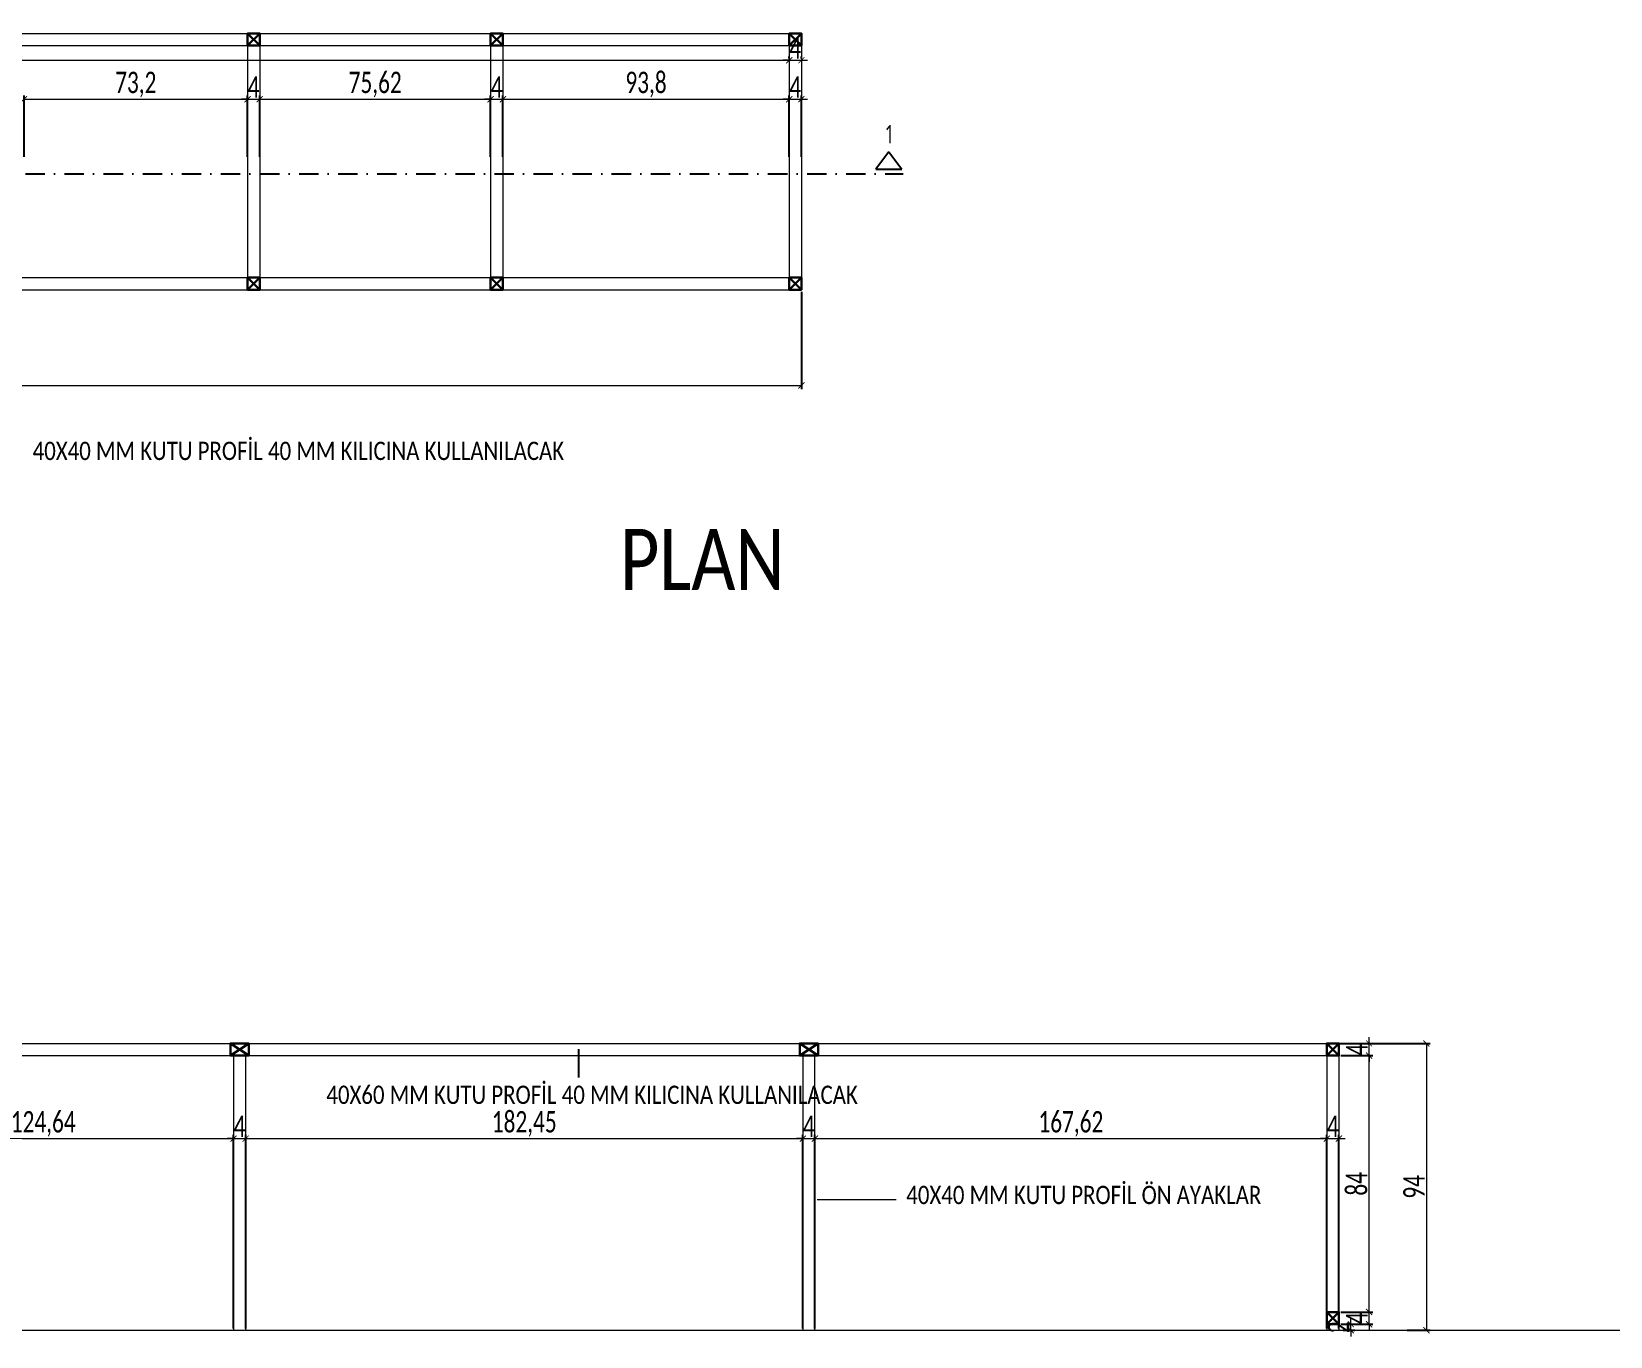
# Model space of a CAD drawing. Header units: millimetres. Extents: x 254888 to 263239, y -110593 to -105042.
# Drawn here: x 261528 to 262045, y -110134 to -109706 of the extents above; entities that cross this region are included whole.
import ezdxf

# ---------------------------------------------------------------- set-up
doc = ezdxf.new("R2010")
doc.units = ezdxf.units.MM
doc.header["$PDMODE"] = 2
doc.linetypes.add('DASHDOT', pattern=[25.4, 12.7, -6.35, 0, -6.35])
doc.layers.get('0').update_dxf_attribs({"lineweight": 20})
for name, color, linetype, lineweight in [('demir-1', 103, 'Continuous', 20), ('kesitçizgisi', 7, 'DASHDOT', 25), ('KP', 167, 'Continuous', 30), ('makineekipman', 156, 'Continuous', 20), ('text', 1, 'Continuous', 20), ('ölçü', 251, 'Continuous', 5)]:
    doc.layers.add(name, color=color, linetype=linetype, lineweight=lineweight)
doc.layers.add('yazı', color=11, linetype='Continuous')
doc.styles.add('text2', font='calibri.ttf', dxfattribs={"width": 0.8})
doc.styles.add('Ölçü50', font='calibri.ttf', dxfattribs={"width": 0.7})
doc.dimstyles.new('ölçü10', dxfattribs={"dimtxt": 7, "dimasz": 2, "dimexe": 1.25, "dimexo": 0.625, "dimgap": 0.5, "dimtad": 1, "dimzin": 9, "dimtxsty": 'Ölçü50', "dimblk": 'ARCHTICK', "dimcen": 2, "dimclrd": 256, "dimclre": 256, "dimclrt": 1, "dimazin": 2, "dimtfac": 1, "dimtix": 1, "dimtmove": 0, "dimatfit": 3, "dimldrblk": 'ARCHTICK', "dimfxl": 1, "dimlwd": -1, "dimarcsym": 0})

# ---------------------------------------------------------------- blocks, each defined once
blk = doc.blocks.new('fdg')
at = {"layer": 'KP'}
blk.add_lwpolyline([(249315.5, -96506), (249319.5, -96506), (249319.5, -96510), (249315.5, -96510), (249315.5, -96506), (249319.5, -96510), (249319.5, -96506), (249315.5, -96510)], dxfattribs=at)
blk = doc.blocks.new('_ArchTick')
at = {"color": 0, "linetype": 'ByBlock', "const_width": 0.15}
blk.add_lwpolyline([(-0.5, -0.5), (0.5, 0.5)], dxfattribs=at)
blk = doc.blocks.new('*D63')
at = {"layer": 'DEFPOINTS', "color": 0, "transparency": 16777216}
for p in [(261598.48, -109728.56), (261525.27, -109748.07), (261598.48, -109748.07)]:
    blk.add_point(p, dxfattribs=at)
at = {"layer": 'ölçü', "lineweight": -2, "transparency": 16777216}
for p, q in [((261525.27, -109747.45), (261525.27, -109727.31)), ((261598.48, -109747.45), (261598.48, -109727.31))]:
    blk.add_line(p, q, dxfattribs=at)
at = {"layer": 'ölçü', "transparency": 16777216}
blk.add_line((261525.27, -109728.56), (261598.48, -109728.56), dxfattribs=at)
at = {"layer": 'ölçü', "transparency": 16777216, "xscale": 2, "yscale": 2, "zscale": 2, "rotation": 180}
blk.add_blockref('_ArchTick', (261525.27, -109728.56), dxfattribs=at)
at = {"layer": 'ölçü', "transparency": 16777216, "xscale": 2, "yscale": 2, "zscale": 2}
blk.add_blockref('_ArchTick', (261598.48, -109728.56), dxfattribs=at)
at = {"layer": 'ölçü', "color": 1, "transparency": 16777216, "insert": (261561.87, -109723.75), "char_height": 7, "attachment_point": 5, "style": 'Ölçü50'}
blk.add_mtext('73,2', dxfattribs=at)
blk = doc.blocks.new('*D64')
at = {"layer": 'DEFPOINTS', "color": 0, "transparency": 16777216}
for p in [(261602.48, -109728.56), (261598.48, -109748.07), (261602.48, -109748.07)]:
    blk.add_point(p, dxfattribs=at)
at = {"layer": 'ölçü', "transparency": 16777216}
for p, q in [((261598.48, -109728.56), (261596.48, -109728.56)), ((261598.48, -109728.56), (261602.48, -109728.56)), ((261602.48, -109728.56), (261604.48, -109728.56))]:
    blk.add_line(p, q, dxfattribs=at)
at = {"layer": 'ölçü', "lineweight": -2, "transparency": 16777216}
for p, q in [((261598.48, -109747.45), (261598.48, -109727.31)), ((261602.48, -109747.45), (261602.48, -109727.31))]:
    blk.add_line(p, q, dxfattribs=at)
at = {"layer": 'ölçü', "transparency": 16777216, "xscale": 2, "yscale": 2, "zscale": 2}
blk.add_blockref('_ArchTick', (261598.48, -109728.56), dxfattribs=at)
at = {"layer": 'ölçü', "transparency": 16777216, "xscale": 2, "yscale": 2, "zscale": 2, "rotation": 180}
blk.add_blockref('_ArchTick', (261602.48, -109728.56), dxfattribs=at)
at = {"layer": 'ölçü', "color": 1, "transparency": 16777216, "insert": (261600.48, -109724.55), "char_height": 7, "attachment_point": 5, "style": 'Ölçü50'}
blk.add_mtext('4', dxfattribs=at)
blk = doc.blocks.new('*D65')
at = {"layer": 'DEFPOINTS', "color": 0, "transparency": 16777216}
for p in [(261678.1, -109728.56), (261602.48, -109748.07), (261678.1, -109748.07)]:
    blk.add_point(p, dxfattribs=at)
at = {"layer": 'ölçü', "lineweight": -2, "transparency": 16777216}
for p, q in [((261602.48, -109747.45), (261602.48, -109727.31)), ((261678.1, -109747.45), (261678.1, -109727.31))]:
    blk.add_line(p, q, dxfattribs=at)
at = {"layer": 'ölçü', "transparency": 16777216}
blk.add_line((261602.48, -109728.56), (261678.1, -109728.56), dxfattribs=at)
at = {"layer": 'ölçü', "transparency": 16777216, "xscale": 2, "yscale": 2, "zscale": 2, "rotation": 180}
blk.add_blockref('_ArchTick', (261602.48, -109728.56), dxfattribs=at)
at = {"layer": 'ölçü', "transparency": 16777216, "xscale": 2, "yscale": 2, "zscale": 2}
blk.add_blockref('_ArchTick', (261678.1, -109728.56), dxfattribs=at)
at = {"layer": 'ölçü', "color": 1, "transparency": 16777216, "insert": (261640.29, -109723.75), "char_height": 7, "attachment_point": 5, "style": 'Ölçü50'}
blk.add_mtext('75,62', dxfattribs=at)
blk = doc.blocks.new('*D66')
at = {"layer": 'DEFPOINTS', "color": 0, "transparency": 16777216}
for p in [(261682.1, -109728.56), (261678.1, -109748.07), (261682.1, -109748.07)]:
    blk.add_point(p, dxfattribs=at)
at = {"layer": 'ölçü', "transparency": 16777216}
for p, q in [((261678.1, -109728.56), (261676.1, -109728.56)), ((261678.1, -109728.56), (261682.1, -109728.56)), ((261682.1, -109728.56), (261684.1, -109728.56))]:
    blk.add_line(p, q, dxfattribs=at)
at = {"layer": 'ölçü', "lineweight": -2, "transparency": 16777216}
for p, q in [((261678.1, -109747.45), (261678.1, -109727.31)), ((261682.1, -109747.45), (261682.1, -109727.31))]:
    blk.add_line(p, q, dxfattribs=at)
at = {"layer": 'ölçü', "transparency": 16777216, "xscale": 2, "yscale": 2, "zscale": 2}
blk.add_blockref('_ArchTick', (261678.1, -109728.56), dxfattribs=at)
at = {"layer": 'ölçü', "transparency": 16777216, "xscale": 2, "yscale": 2, "zscale": 2, "rotation": 180}
blk.add_blockref('_ArchTick', (261682.1, -109728.56), dxfattribs=at)
at = {"layer": 'ölçü', "color": 1, "transparency": 16777216, "insert": (261680.1, -109724.55), "char_height": 7, "attachment_point": 5, "style": 'Ölçü50'}
blk.add_mtext('4', dxfattribs=at)
blk = doc.blocks.new('*D67')
at = {"layer": 'DEFPOINTS', "color": 0, "transparency": 16777216}
for p in [(261775.89, -109728.56), (261682.1, -109748.07), (261775.89, -109748.07)]:
    blk.add_point(p, dxfattribs=at)
at = {"layer": 'ölçü', "lineweight": -2, "transparency": 16777216}
for p, q in [((261682.1, -109747.45), (261682.1, -109727.31)), ((261775.89, -109747.45), (261775.89, -109727.31))]:
    blk.add_line(p, q, dxfattribs=at)
at = {"layer": 'ölçü', "transparency": 16777216}
blk.add_line((261682.1, -109728.56), (261775.89, -109728.56), dxfattribs=at)
at = {"layer": 'ölçü', "transparency": 16777216, "xscale": 2, "yscale": 2, "zscale": 2, "rotation": 180}
blk.add_blockref('_ArchTick', (261682.1, -109728.56), dxfattribs=at)
at = {"layer": 'ölçü', "transparency": 16777216, "xscale": 2, "yscale": 2, "zscale": 2}
blk.add_blockref('_ArchTick', (261775.89, -109728.56), dxfattribs=at)
at = {"layer": 'ölçü', "color": 1, "transparency": 16777216, "insert": (261728.99, -109723.75), "char_height": 7, "attachment_point": 5, "style": 'Ölçü50'}
blk.add_mtext('93,8', dxfattribs=at)
blk = doc.blocks.new('*D68')
at = {"layer": 'DEFPOINTS', "color": 0, "transparency": 16777216}
for p in [(261779.89, -109728.56), (261775.89, -109748.07), (261779.89, -109748.07)]:
    blk.add_point(p, dxfattribs=at)
at = {"layer": 'ölçü', "transparency": 16777216}
for p, q in [((261775.89, -109728.56), (261773.89, -109728.56)), ((261775.89, -109728.56), (261779.89, -109728.56)), ((261779.89, -109728.56), (261781.89, -109728.56))]:
    blk.add_line(p, q, dxfattribs=at)
at = {"layer": 'ölçü', "lineweight": -2, "transparency": 16777216}
for p, q in [((261775.89, -109747.45), (261775.89, -109727.31)), ((261779.89, -109747.45), (261779.89, -109727.31))]:
    blk.add_line(p, q, dxfattribs=at)
at = {"layer": 'ölçü', "transparency": 16777216, "xscale": 2, "yscale": 2, "zscale": 2}
blk.add_blockref('_ArchTick', (261775.89, -109728.56), dxfattribs=at)
at = {"layer": 'ölçü', "transparency": 16777216, "xscale": 2, "yscale": 2, "zscale": 2, "rotation": 180}
blk.add_blockref('_ArchTick', (261779.89, -109728.56), dxfattribs=at)
at = {"layer": 'ölçü', "color": 1, "transparency": 16777216, "insert": (261777.89, -109724.55), "char_height": 7, "attachment_point": 5, "style": 'Ölçü50'}
blk.add_mtext('4', dxfattribs=at)
blk = doc.blocks.new('*D70')
at = {"layer": 'DEFPOINTS', "color": 0, "transparency": 16777216}
for p in [(260714.02, -109791), (261779.89, -109791), (261779.89, -109822.35)]:
    blk.add_point(p, dxfattribs=at)
at = {"layer": 'ölçü', "lineweight": -2, "transparency": 16777216}
for p, q in [((260714.02, -109791.63), (260714.02, -109823.6)), ((261779.89, -109791.63), (261779.89, -109823.6))]:
    blk.add_line(p, q, dxfattribs=at)
at = {"layer": 'ölçü', "transparency": 16777216}
blk.add_line((260714.02, -109822.35), (261779.89, -109822.35), dxfattribs=at)
at = {"layer": 'ölçü', "transparency": 16777216, "xscale": 2, "yscale": 2, "zscale": 2, "rotation": 180}
blk.add_blockref('_ArchTick', (260714.02, -109822.35), dxfattribs=at)
at = {"layer": 'ölçü', "transparency": 16777216, "xscale": 2, "yscale": 2, "zscale": 2}
blk.add_blockref('_ArchTick', (261779.89, -109822.35), dxfattribs=at)
at = {"layer": 'ölçü', "color": 1, "transparency": 16777216, "insert": (261246.96, -109817.53), "char_height": 7, "attachment_point": 5, "style": 'Ölçü50'}
blk.add_mtext('1065,88', dxfattribs=at)
blk = doc.blocks.new('*D158')
at = {"layer": 'DEFPOINTS', "color": 0, "transparency": 16777216}
for p in [(261241.83, -109715.8), (261775.89, -109715.8), (261775.89, -109715.8)]:
    blk.add_point(p, dxfattribs=at)
at = {"layer": 'ölçü', "lineweight": -2, "transparency": 16777216}
for p, q in [((261241.83, -109715.18), (261241.83, -109714.55)), ((261775.89, -109715.18), (261775.89, -109714.55))]:
    blk.add_line(p, q, dxfattribs=at)
at = {"layer": 'ölçü', "transparency": 16777216}
blk.add_line((261241.83, -109715.8), (261775.89, -109715.8), dxfattribs=at)
at = {"layer": 'ölçü', "transparency": 16777216, "xscale": 2, "yscale": 2, "zscale": 2, "rotation": 180}
blk.add_blockref('_ArchTick', (261241.83, -109715.8), dxfattribs=at)
at = {"layer": 'ölçü', "transparency": 16777216, "xscale": 2, "yscale": 2, "zscale": 2}
blk.add_blockref('_ArchTick', (261775.89, -109715.8), dxfattribs=at)
at = {"layer": 'ölçü', "color": 1, "transparency": 16777216, "insert": (261508.86, -109710.99), "char_height": 7, "attachment_point": 5, "style": 'Ölçü50'}
blk.add_mtext('534,06', dxfattribs=at)
blk = doc.blocks.new('*D159')
at = {"layer": 'DEFPOINTS', "color": 0, "transparency": 16777216}
for p in [(261775.89, -109715.8), (261779.89, -109715.8), (261779.89, -109715.8)]:
    blk.add_point(p, dxfattribs=at)
at = {"layer": 'ölçü', "transparency": 16777216}
for p, q in [((261775.89, -109715.8), (261773.89, -109715.8)), ((261775.89, -109715.8), (261779.89, -109715.8)), ((261779.89, -109715.8), (261781.89, -109715.8))]:
    blk.add_line(p, q, dxfattribs=at)
at = {"layer": 'ölçü', "lineweight": -2, "transparency": 16777216}
for p, q in [((261775.89, -109715.18), (261775.89, -109714.55)), ((261779.89, -109715.18), (261779.89, -109714.55))]:
    blk.add_line(p, q, dxfattribs=at)
at = {"layer": 'ölçü', "transparency": 16777216, "xscale": 2, "yscale": 2, "zscale": 2}
blk.add_blockref('_ArchTick', (261775.89, -109715.8), dxfattribs=at)
at = {"layer": 'ölçü', "transparency": 16777216, "xscale": 2, "yscale": 2, "zscale": 2, "rotation": 180}
blk.add_blockref('_ArchTick', (261779.89, -109715.8), dxfattribs=at)
at = {"layer": 'ölçü', "color": 1, "transparency": 16777216, "insert": (261777.89, -109711.79), "char_height": 7, "attachment_point": 5, "style": 'Ölçü50'}
blk.add_mtext('4', dxfattribs=at)
blk = doc.blocks.new('40 60')
at = {"layer": 'KP', "elevation": 0}
blk.add_lwpolyline([(272361.71, -110717.62), (272367.71, -110717.62), (272367.71, -110721.62), (272361.71, -110721.62), (272361.71, -110717.62), (272367.71, -110721.62), (272367.71, -110717.62), (272361.71, -110721.62)], dxfattribs=at)
blk = doc.blocks.new('*D190')
at = {"layer": 'DEFPOINTS', "color": 0, "transparency": 16777216}
for p in [(261593.88, -110069.11), (261469.25, -110131.92, 0), (261593.88, -110131.92, 0)]:
    blk.add_point(p, dxfattribs=at)
at = {"layer": 'ölçü', "lineweight": -2, "transparency": 16777216}
for p, q in [((261469.25, -110131.3), (261469.25, -110067.86)), ((261593.88, -110131.3), (261593.88, -110067.86))]:
    blk.add_line(p, q, dxfattribs=at)
at = {"layer": 'ölçü', "transparency": 16777216}
blk.add_line((261469.25, -110069.11), (261593.88, -110069.11), dxfattribs=at)
at = {"layer": 'ölçü', "transparency": 16777216, "xscale": 2, "yscale": 2, "zscale": 2, "rotation": 180}
blk.add_blockref('_ArchTick', (261469.25, -110069.11), dxfattribs=at)
at = {"layer": 'ölçü', "transparency": 16777216, "xscale": 2, "yscale": 2, "zscale": 2}
blk.add_blockref('_ArchTick', (261593.88, -110069.11), dxfattribs=at)
at = {"layer": 'ölçü', "color": 1, "transparency": 16777216, "insert": (261531.56, -110064.29), "char_height": 7, "attachment_point": 5, "style": 'Ölçü50'}
blk.add_mtext('124,64', dxfattribs=at)
blk = doc.blocks.new('*D191')
at = {"layer": 'DEFPOINTS', "color": 0, "transparency": 16777216}
for p in [(261597.88, -110069.11), (261593.88, -110131.92, 0), (261597.88, -110131.92, 0)]:
    blk.add_point(p, dxfattribs=at)
at = {"layer": 'ölçü', "transparency": 16777216}
for p, q in [((261593.88, -110069.11), (261591.88, -110069.11)), ((261593.88, -110069.11), (261597.88, -110069.11)), ((261597.88, -110069.11), (261599.88, -110069.11))]:
    blk.add_line(p, q, dxfattribs=at)
at = {"layer": 'ölçü', "lineweight": -2, "transparency": 16777216}
for p, q in [((261593.88, -110131.3), (261593.88, -110067.86)), ((261597.88, -110131.3), (261597.88, -110067.86))]:
    blk.add_line(p, q, dxfattribs=at)
at = {"layer": 'ölçü', "transparency": 16777216, "xscale": 2, "yscale": 2, "zscale": 2}
blk.add_blockref('_ArchTick', (261593.88, -110069.11), dxfattribs=at)
at = {"layer": 'ölçü', "transparency": 16777216, "xscale": 2, "yscale": 2, "zscale": 2, "rotation": 180}
blk.add_blockref('_ArchTick', (261597.88, -110069.11), dxfattribs=at)
at = {"layer": 'ölçü', "color": 1, "transparency": 16777216, "insert": (261595.88, -110065.09), "char_height": 7, "attachment_point": 5, "style": 'Ölçü50'}
blk.add_mtext('4', dxfattribs=at)
blk = doc.blocks.new('*D192')
at = {"layer": 'DEFPOINTS', "color": 0, "transparency": 16777216}
for p in [(261780.33, -110069.11), (261597.88, -110131.92, 0), (261780.33, -110131.92, 0)]:
    blk.add_point(p, dxfattribs=at)
at = {"layer": 'ölçü', "lineweight": -2, "transparency": 16777216}
for p, q in [((261597.88, -110131.3), (261597.88, -110067.86)), ((261780.33, -110131.3), (261780.33, -110067.86))]:
    blk.add_line(p, q, dxfattribs=at)
at = {"layer": 'ölçü', "transparency": 16777216}
blk.add_line((261597.88, -110069.11), (261780.33, -110069.11), dxfattribs=at)
at = {"layer": 'ölçü', "transparency": 16777216, "xscale": 2, "yscale": 2, "zscale": 2, "rotation": 180}
blk.add_blockref('_ArchTick', (261597.88, -110069.11), dxfattribs=at)
at = {"layer": 'ölçü', "transparency": 16777216, "xscale": 2, "yscale": 2, "zscale": 2}
blk.add_blockref('_ArchTick', (261780.33, -110069.11), dxfattribs=at)
at = {"layer": 'ölçü', "color": 1, "transparency": 16777216, "insert": (261689.11, -110064.29), "char_height": 7, "attachment_point": 5, "style": 'Ölçü50'}
blk.add_mtext('182,45', dxfattribs=at)
blk = doc.blocks.new('*D193')
at = {"layer": 'DEFPOINTS', "color": 0, "transparency": 16777216}
for p in [(261784.33, -110069.11), (261780.33, -110131.92, 0), (261784.33, -110131.92, 0)]:
    blk.add_point(p, dxfattribs=at)
at = {"layer": 'ölçü', "transparency": 16777216}
for p, q in [((261780.33, -110069.11), (261778.33, -110069.11)), ((261780.33, -110069.11), (261784.33, -110069.11)), ((261784.33, -110069.11), (261786.33, -110069.11))]:
    blk.add_line(p, q, dxfattribs=at)
at = {"layer": 'ölçü', "lineweight": -2, "transparency": 16777216}
for p, q in [((261780.33, -110131.3), (261780.33, -110067.86)), ((261784.33, -110131.3), (261784.33, -110067.86))]:
    blk.add_line(p, q, dxfattribs=at)
at = {"layer": 'ölçü', "transparency": 16777216, "xscale": 2, "yscale": 2, "zscale": 2}
blk.add_blockref('_ArchTick', (261780.33, -110069.11), dxfattribs=at)
at = {"layer": 'ölçü', "transparency": 16777216, "xscale": 2, "yscale": 2, "zscale": 2, "rotation": 180}
blk.add_blockref('_ArchTick', (261784.33, -110069.11), dxfattribs=at)
at = {"layer": 'ölçü', "color": 1, "transparency": 16777216, "insert": (261782.33, -110065.09), "char_height": 7, "attachment_point": 5, "style": 'Ölçü50'}
blk.add_mtext('4', dxfattribs=at)
blk = doc.blocks.new('*D194')
at = {"layer": 'DEFPOINTS', "color": 0, "transparency": 16777216}
for p in [(261951.96, -110069.11), (261784.33, -110131.92, 0), (261951.96, -110131.92, 0)]:
    blk.add_point(p, dxfattribs=at)
at = {"layer": 'ölçü', "lineweight": -2, "transparency": 16777216}
for p, q in [((261784.33, -110131.3), (261784.33, -110067.86)), ((261951.96, -110131.3), (261951.96, -110067.86))]:
    blk.add_line(p, q, dxfattribs=at)
at = {"layer": 'ölçü', "transparency": 16777216}
blk.add_line((261784.33, -110069.11), (261951.96, -110069.11), dxfattribs=at)
at = {"layer": 'ölçü', "transparency": 16777216, "xscale": 2, "yscale": 2, "zscale": 2, "rotation": 180}
blk.add_blockref('_ArchTick', (261784.33, -110069.11), dxfattribs=at)
at = {"layer": 'ölçü', "transparency": 16777216, "xscale": 2, "yscale": 2, "zscale": 2}
blk.add_blockref('_ArchTick', (261951.96, -110069.11), dxfattribs=at)
at = {"layer": 'ölçü', "color": 1, "transparency": 16777216, "insert": (261868.15, -110064.29), "char_height": 7, "attachment_point": 5, "style": 'Ölçü50'}
blk.add_mtext('167,62', dxfattribs=at)
blk = doc.blocks.new('*D195')
at = {"layer": 'DEFPOINTS', "color": 0, "transparency": 16777216}
for p in [(261955.96, -110069.11), (261951.96, -110131.92, 0), (261955.96, -110131.92, 0)]:
    blk.add_point(p, dxfattribs=at)
at = {"layer": 'ölçü', "transparency": 16777216}
for p, q in [((261951.96, -110069.11), (261949.96, -110069.11)), ((261951.96, -110069.11), (261955.96, -110069.11)), ((261955.96, -110069.11), (261957.96, -110069.11))]:
    blk.add_line(p, q, dxfattribs=at)
at = {"layer": 'ölçü', "lineweight": -2, "transparency": 16777216}
for p, q in [((261951.96, -110131.3), (261951.96, -110067.86)), ((261955.96, -110131.3), (261955.96, -110067.86))]:
    blk.add_line(p, q, dxfattribs=at)
at = {"layer": 'ölçü', "transparency": 16777216, "xscale": 2, "yscale": 2, "zscale": 2}
blk.add_blockref('_ArchTick', (261951.96, -110069.11), dxfattribs=at)
at = {"layer": 'ölçü', "transparency": 16777216, "xscale": 2, "yscale": 2, "zscale": 2, "rotation": 180}
blk.add_blockref('_ArchTick', (261955.96, -110069.11), dxfattribs=at)
at = {"layer": 'ölçü', "color": 1, "transparency": 16777216, "insert": (261953.96, -110065.09), "char_height": 7, "attachment_point": 5, "style": 'Ölçü50'}
blk.add_mtext('4', dxfattribs=at)
blk = doc.blocks.new('*D196')
at = {"layer": 'DEFPOINTS', "color": 0, "transparency": 16777216}
for p in [(261955.96, -110129.92), (261956.71, -110131.92), (261959.86, -110129.92)]:
    blk.add_point(p, dxfattribs=at)
at = {"layer": 'ölçü', "lineweight": -2, "transparency": 16777216}
for p, q in [((261956.58, -110129.92), (261961.11, -110129.92)), ((261957.33, -110131.92), (261961.11, -110131.92))]:
    blk.add_line(p, q, dxfattribs=at)
at = {"layer": 'ölçü', "transparency": 16777216}
for p, q in [((261959.86, -110129.92), (261959.86, -110127.92)), ((261959.86, -110131.92), (261959.86, -110129.92)), ((261959.86, -110131.92), (261959.86, -110133.92))]:
    blk.add_line(p, q, dxfattribs=at)
at = {"layer": 'ölçü', "transparency": 16777216, "xscale": 2, "yscale": 2, "zscale": 2}
for p, rotation in [((261959.86, -110129.92), 270), ((261959.86, -110131.92), 90)]:
    blk.add_blockref('_ArchTick', p, dxfattribs=dict(at, rotation=rotation))
at = {"layer": 'ölçü', "color": 1, "transparency": 16777216, "insert": (261955.82, -110130.92), "char_height": 7, "attachment_point": 5, "rotation": 90, "style": 'Ölçü50'}
blk.add_mtext('2', dxfattribs=at)
blk = doc.blocks.new('*D197')
at = {"layer": 'DEFPOINTS', "color": 0, "transparency": 16777216}
for p in [(261955.96, -110125.92), (261965.83, -110125.92), (261958.03, -110129.92)]:
    blk.add_point(p, dxfattribs=at)
at = {"layer": 'ölçü', "lineweight": -2, "transparency": 16777216}
for p, q in [((261956.58, -110125.92), (261967.08, -110125.92)), ((261958.66, -110129.92), (261967.08, -110129.92))]:
    blk.add_line(p, q, dxfattribs=at)
at = {"layer": 'ölçü', "transparency": 16777216}
for p, q in [((261965.83, -110125.92), (261965.83, -110123.92)), ((261965.83, -110129.92), (261965.83, -110125.92)), ((261965.83, -110129.92), (261965.83, -110131.92))]:
    blk.add_line(p, q, dxfattribs=at)
at = {"layer": 'ölçü', "transparency": 16777216, "xscale": 2, "yscale": 2, "zscale": 2}
for p, rotation in [((261965.83, -110125.92), 270), ((261965.83, -110129.92), 90)]:
    blk.add_blockref('_ArchTick', p, dxfattribs=dict(at, rotation=rotation))
at = {"layer": 'ölçü', "color": 1, "transparency": 16777216, "insert": (261961.82, -110127.92), "char_height": 7, "attachment_point": 5, "rotation": 90, "style": 'Ölçü50'}
blk.add_mtext('4', dxfattribs=at)
blk = doc.blocks.new('*D198')
at = {"layer": 'DEFPOINTS', "color": 0, "transparency": 16777216}
for p in [(261955.96, -110041.92, 0), (261965.83, -110041.92), (261955.96, -110125.92)]:
    blk.add_point(p, dxfattribs=at)
at = {"layer": 'ölçü', "lineweight": -2, "transparency": 16777216}
for p, q in [((261956.58, -110041.92), (261967.08, -110041.92)), ((261956.58, -110125.92), (261967.08, -110125.92))]:
    blk.add_line(p, q, dxfattribs=at)
at = {"layer": 'ölçü', "transparency": 16777216}
blk.add_line((261965.83, -110125.92), (261965.83, -110041.92), dxfattribs=at)
at = {"layer": 'ölçü', "transparency": 16777216, "xscale": 2, "yscale": 2, "zscale": 2}
for p, rotation in [((261965.83, -110041.92), 90), ((261965.83, -110125.92), 270)]:
    blk.add_blockref('_ArchTick', p, dxfattribs=dict(at, rotation=rotation))
at = {"layer": 'ölçü', "color": 1, "transparency": 16777216, "insert": (261961.75, -110083.92), "char_height": 7, "attachment_point": 5, "rotation": 90, "style": 'Ölçü50'}
blk.add_mtext('84', dxfattribs=at)
blk = doc.blocks.new('*D199')
at = {"layer": 'DEFPOINTS', "color": 0, "transparency": 16777216}
for p in [(261955.96, -110037.92, 0), (261965.83, -110037.92), (261955.96, -110041.92, 0)]:
    blk.add_point(p, dxfattribs=at)
at = {"layer": 'ölçü', "lineweight": -2, "transparency": 16777216}
for p, q in [((261956.58, -110037.92), (261967.08, -110037.92)), ((261956.58, -110041.92), (261967.08, -110041.92))]:
    blk.add_line(p, q, dxfattribs=at)
at = {"layer": 'ölçü', "transparency": 16777216}
for p, q in [((261965.83, -110037.92), (261965.83, -110035.92)), ((261965.83, -110041.92), (261965.83, -110037.92)), ((261965.83, -110041.92), (261965.83, -110043.92))]:
    blk.add_line(p, q, dxfattribs=at)
at = {"layer": 'ölçü', "transparency": 16777216, "xscale": 2, "yscale": 2, "zscale": 2}
for p, rotation in [((261965.83, -110037.92), 270), ((261965.83, -110041.92), 90)]:
    blk.add_blockref('_ArchTick', p, dxfattribs=dict(at, rotation=rotation))
at = {"layer": 'ölçü', "color": 1, "transparency": 16777216, "insert": (261961.82, -110039.92), "char_height": 7, "attachment_point": 5, "rotation": 90, "style": 'Ölçü50'}
blk.add_mtext('4', dxfattribs=at)
blk = doc.blocks.new('*D200')
at = {"layer": 'DEFPOINTS', "color": 0, "transparency": 16777216}
for p in [(261954.7, -110037.92, 0), (261977.65, -110131.92), (261984.59, -110131.92)]:
    blk.add_point(p, dxfattribs=at)
at = {"layer": 'ölçü', "lineweight": -2, "transparency": 16777216}
for p, q in [((261955.33, -110037.92), (261985.84, -110037.92)), ((261978.27, -110131.92), (261985.84, -110131.92))]:
    blk.add_line(p, q, dxfattribs=at)
at = {"layer": 'ölçü', "transparency": 16777216}
blk.add_line((261984.59, -110037.92), (261984.59, -110131.92), dxfattribs=at)
at = {"layer": 'ölçü', "transparency": 16777216, "xscale": 2, "yscale": 2, "zscale": 2}
for p, rotation in [((261984.59, -110037.92), 90), ((261984.59, -110131.92), 270)]:
    blk.add_blockref('_ArchTick', p, dxfattribs=dict(at, rotation=rotation))
at = {"layer": 'ölçü', "color": 1, "transparency": 16777216, "insert": (261980.5, -110084.92), "char_height": 7, "attachment_point": 5, "rotation": 90, "style": 'Ölçü50'}
blk.add_mtext('94', dxfattribs=at)

msp = doc.modelspace()

# ---------------------------------------------------------------- linework, layer by layer
at = {"layer": 'demir-1'}
for p, q in [((260714.019, -109791.001), (261779.894, -109791.001)), ((260717.958, -110037.924, 0), (261955.958, -110037.924, 0)), ((261955.958, -110037.924, 0), (261955.958, -110131.924, 0)), ((260717.958, -110041.924, 0), (261955.958, -110041.924, 0))]:
    msp.add_line(p, q, dxfattribs=at)
for points in [[(261237.833, -109707.001), (261779.894, -109707.001)], [(261598.475, -109707.001), (261598.475, -109791.001)], [(261602.475, -109707.001), (261602.475, -109791.001)], [(261678.096, -109707.001), (261678.096, -109791.001)], [(261682.096, -109707.001), (261682.096, -109791.001)], [(261775.894, -109707.001), (261775.894, -109791.001)], [(261779.894, -109707.001), (261779.894, -109791.001)], [(261237.833, -109711.001), (261779.894, -109711.001)], [(260718.019, -109787.001), (261779.894, -109787.001)]]:
    msp.add_lwpolyline(points, dxfattribs=at)
at = {"layer": 'demir-1', "elevation": 0}
for points in [[(261593.882, -110041.924), (261593.882, -110131.924), (261597.882, -110131.924), (261597.882, -110041.924)], [(261780.333, -110041.924), (261780.333, -110131.924), (261784.333, -110131.924), (261784.333, -110041.924)], [(261951.958, -110041.924), (261951.958, -110131.924), (261955.958, -110131.924)]]:
    msp.add_lwpolyline(points, dxfattribs=at)
at = {"layer": 'kesitçizgisi'}
for p, q in [((261808.549, -109745.853), (261804.323, -109751.485)), ((261808.549, -109745.853), (261812.775, -109751.485)), ((261804.323, -109751.485), (261812.775, -109751.485))]:
    msp.add_line(p, q, dxfattribs=at)
at = {"layer": 'kesitçizgisi', "ltscale": 0.5}
msp.add_line((260655.346, -109753.009), (261813.263, -109753.009), dxfattribs=at)
at = {"layer": 'yazı'}
msp.add_line((261706.915, -110039.776, 0), (261706.915, -110049.136, 0), dxfattribs=at)
at = {"layer": 'ölçü', "color": 11}
msp.add_lwpolyline([(261785.004, -110089.03), (261810.953, -110089.03)], dxfattribs=at)
at = {"layer": 'ölçü'}
msp.add_lwpolyline([(260603.929, -110131.924), (262828.196, -110131.924)], dxfattribs=at)

# ---------------------------------------------------------------- block references
at = {"layer": 'demir-1'}
for p in [(-10768.827, 679.694), (-10582.376, 679.694)]:
    msp.add_blockref('40 60', p, dxfattribs=at)
at = {"layer": 'makineekipman'}
for p in [(12282.977, -13201.001), (12362.597, -13201.001), (12460.396, -13201.001), (12282.977, -13281.001), (12362.597, -13281.001), (12460.396, -13281.001), (12636.46, -13531.924, 0), (12636.46, -13619.924, 0)]:
    msp.add_blockref('fdg', p, dxfattribs=at)

# ---------------------------------------------------------------- texts
at = {"char_height": 6, "width": 1120.30164, "attachment_point": 1, "style": 'text2'}
for s, insert in [('{\\fCalibri Light|b0|i0|c162|p34;40X40 MM KUTU PROFİL 40 MM KILICINA KULLANILACAK}', (261528.093, -109840.78)), ('{\\fCalibri Light|b0|i0|c162|p34;40X60 MM KUTU PROFİL 40 MM KILICINA KULLANILACAK}', (261624.294, -110051.751, 0)), ('{\\fCalibri Light|b0|i0|c162|p34;40X40 MM KUTU PROFİL ÖN AYAKLAR}', (261814.242, -110084.573))]:
    msp.add_mtext(s, dxfattribs=dict(at, insert=insert))
at = {"layer": 'text', "color": 1, "insert": (261810.337, -109737.046), "char_height": 6, "width": 84.41262, "attachment_point": 3, "style": 'Ölçü50'}
msp.add_mtext('{\\fLucida Sans Unicode|b0|i0|c162|p34;1}', dxfattribs=at)
at = {"layer": 'yazı', "insert": (261720.485, -109869.342), "char_height": 20, "attachment_point": 1, "style": 'text2'}
msp.add_mtext_dynamic_manual_height_columns('PLAN ', width=208.90446, gutter_width=12.5, heights=[0], dxfattribs=at)

# ---------------------------------------------------------------- dimensions: what is measured, and where the dimension line sits
at = {"layer": 'ölçü'}
for base, p1, p2, picture, middle in [((261775.894, -109715.803), (261241.833, -109715.803), (261775.894, -109715.803), '*D158', (261508.863, -109710.988)), ((261779.894, -109715.803), (261775.894, -109715.803), (261779.894, -109715.803), '*D159', (261777.894, -109711.787)), ((261598.475, -109728.564), (261525.271, -109748.071), (261598.475, -109748.071), '*D63', (261561.873, -109723.748)), ((261678.096, -109728.564), (261602.475, -109748.071), (261678.096, -109748.071), '*D65', (261640.285, -109723.748)), ((261775.894, -109728.564), (261682.096, -109748.071), (261775.894, -109748.071), '*D67', (261728.995, -109723.748)), ((261602.475, -109728.564), (261598.475, -109748.071), (261602.475, -109748.071), '*D64', (261600.475, -109724.548)), ((261682.096, -109728.564), (261678.096, -109748.071), (261682.096, -109748.071), '*D66', (261680.096, -109724.548)), ((261779.894, -109728.564), (261775.894, -109748.071), (261779.894, -109748.071), '*D68', (261777.894, -109724.548))]:
    dim = msp.add_linear_dim(base=base, p1=p1, p2=p2, dimstyle='ölçü10', override={"dimtmove": 1}, dxfattribs=at)
    dim.commit()
    dim.dimension.update_dxf_attribs({"geometry": picture, "text_midpoint": middle})
for base, p1, p2, picture, middle in [((261779.894, -109822.3497), (260714.0188, -109791.0008), (261779.894, -109791.0008), '*D70', (261246.9564, -109817.5339)), ((261593.882, -110069.109), (261469.246, -110131.924, 0), (261593.882, -110131.924, 0), '*D190', (261531.564, -110064.294)), ((261597.882, -110069.109), (261593.882, -110131.924, 0), (261597.882, -110131.924, 0), '*D191', (261595.882, -110065.093)), ((261780.333, -110069.109), (261597.882, -110131.924, 0), (261780.333, -110131.924, 0), '*D192', (261689.108, -110064.294)), ((261784.333, -110069.109), (261780.333, -110131.924, 0), (261784.333, -110131.924, 0), '*D193', (261782.333, -110065.093)), ((261951.9582, -110069.1093), (261784.3334, -110131.9235, -0.0001), (261951.9582, -110131.9235, -0.0001), '*D194', (261868.1458, -110064.2935)), ((261955.958, -110069.109), (261951.958, -110131.924, 0), (261955.958, -110131.924, 0), '*D195', (261953.958, -110065.093))]:
    dim = msp.add_linear_dim(base=base, p1=p1, p2=p2, dimstyle='ölçü10', dxfattribs=at)
    dim.commit()
    dim.dimension.update_dxf_attribs({"geometry": picture, "text_midpoint": middle})
for base, p1, p2, picture, middle in [((261984.589, -110131.924), (261954.704, -110037.924, 0), (261977.646, -110131.924), '*D200', (261980.503, -110084.924)), ((261965.835, -110037.924), (261955.958, -110041.924, 0), (261955.958, -110037.924, 0), '*D199', (261961.819, -110039.924)), ((261965.835, -110041.924), (261955.958, -110125.924), (261955.958, -110041.924, 0), '*D198', (261961.749, -110083.924)), ((261965.835, -110125.924), (261958.033, -110129.924), (261955.958, -110125.924), '*D197', (261961.819, -110127.924)), ((261959.858, -110129.924), (261956.71, -110131.924), (261955.958, -110129.924), '*D196', (261955.823, -110130.924))]:
    dim = msp.add_linear_dim(base=base, p1=p1, p2=p2, angle=90, dimstyle='ölçü10', dxfattribs=at)
    dim.commit()
    dim.dimension.update_dxf_attribs({"geometry": picture, "text_midpoint": middle})

doc.saveas('drawing.dxf')
